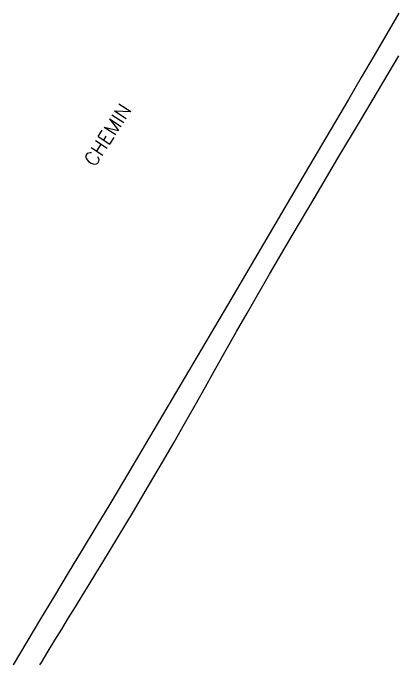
# Model space of a CAD drawing. Header units: millimetres. Extents: x 75126 to 76000, y 157000 to 157993.
# Drawn here: x 75951.5 to 76000, y 157000 to 157082 of the extents above; entities that cross this region are included whole.
import ezdxf
from ezdxf.enums import TextEntityAlignment as Align

# ---------------------------------------------------------------- set-up
doc = ezdxf.new("R2010")
doc.units = ezdxf.units.MM
doc.layers.add('W0071', color=7, linetype='CONTINUOUS')
doc.layers.add('W0989', color=7, linetype='CONTINUOUS')
doc.styles.get("Standard").update_dxf_attribs({"font": 'romans.shx', "width": 0.85})

msp = doc.modelspace()

# ---------------------------------------------------------------- linework, layer by layer
at = {"layer": 'W0071'}
for points in [[(76000, 157081.998), (75998.481, 157079.4), (75996.873, 157076.643), (75995.265, 157073.886), (75993.655, 157071.13), (75992.041, 157068.377), (75988.647, 157062.597), (75985.252, 157056.817), (75981.854, 157051.039), (75978.452, 157045.263), (75975.189, 157039.727), (75971.924, 157034.192), (75968.653, 157028.661), (75965.371, 157023.136), (75963.644, 157020.242), (75961.911, 157017.352), (75960.175, 157014.463), (75958.437, 157011.576), (75956.699, 157008.689), (75954.963, 157005.8), (75953.231, 157002.909), (75951.505, 157000.015), (75951.496, 157000)], [(75954.868, 157000), (75955.055, 157000.314), (75955.897, 157001.715), (75956.749, 157003.12), (75957.607, 157004.521), (75958.469, 157005.919), (75959.333, 157007.316), (75960.197, 157008.713), (75961.059, 157010.112), (75961.918, 157011.512), (75962.771, 157012.916), (75964.698, 157016.108), (75966.616, 157019.305), (75968.521, 157022.51), (75970.406, 157025.727), (75971.738, 157028.034), (75973.057, 157030.348), (75974.367, 157032.668), (75975.671, 157034.99), (75976.974, 157037.313), (75978.281, 157039.635), (75979.595, 157041.952), (75980.919, 157044.263), (75983.748, 157049.144), (75986.596, 157054.013), (75989.459, 157058.874), (75992.329, 157063.731), (75995.152, 157068.489), (75997.985, 157073.24), (76000, 157076.603)]]:
    msp.add_lwpolyline(points, dxfattribs=at)

# ---------------------------------------------------------------- texts
at = {"layer": 'W0989'}
msp.add_text('CHEMIN', height=1.75, rotation=57.46475, dxfattribs=at).set_placement((75961.033, 157063.019), align=Align.MIDDLE_LEFT)

doc.saveas('drawing.dxf')
